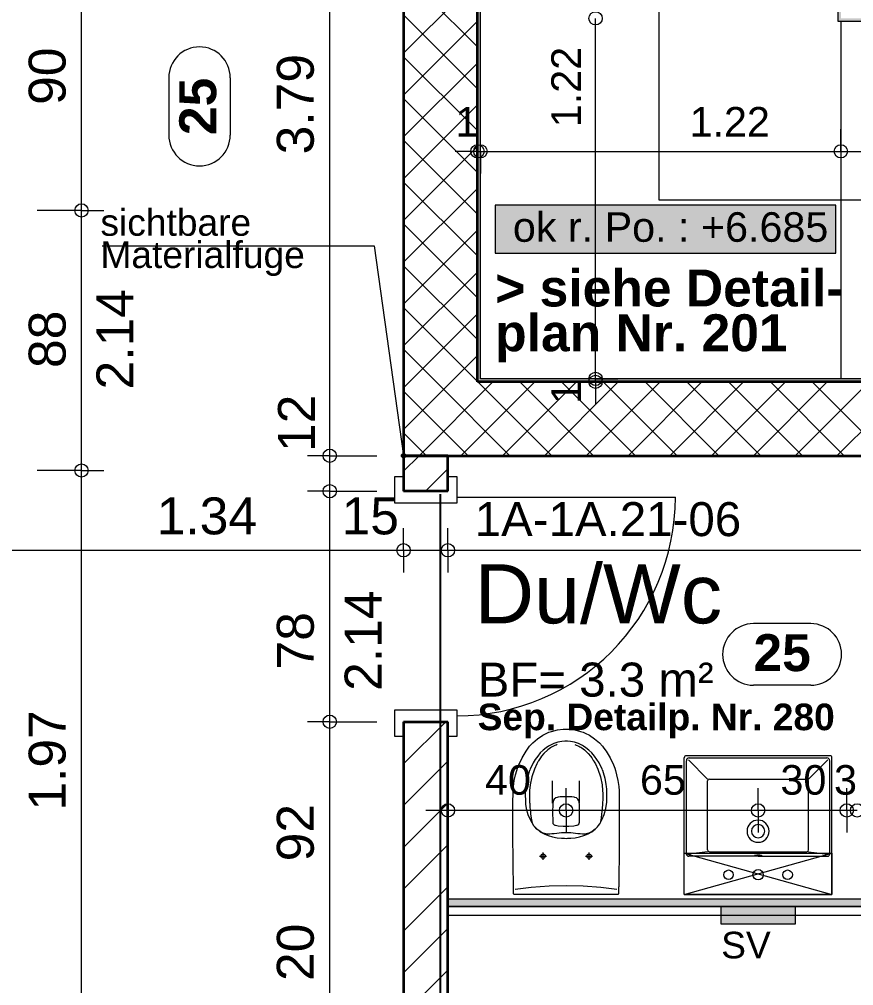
# Model space of a CAD drawing. Header units: metres. Extents: x 0.003 to 0.843, y 0.003 to 0.597.
# Drawn here: x 0.4031 to 0.4596, y 0.2806 to 0.346 of the extents above; entities that cross this region are included whole.
import ezdxf

# ---------------------------------------------------------------- set-up
doc = ezdxf.new("R2010")
doc.units = ezdxf.units.M
for name, pattern in [('AUSGEZOGEN', [0]), ('LINIE_23', [0.0079, 0.004, -0.0013, 0, -0.0013, 0, -0.0013]), ('STRICHLINIE', [19.05, 12.7, -6.35]), ('STRICHPUNKT', [25.4, 12.7, -6.35, 0, -6.35])]:
    doc.linetypes.add(name, pattern=pattern)
for name, color, linetype, lineweight in [('Bauachsen grob', 7, 'STRICHPUNKT', 13), ('Daemmung', 7, 'AUSGEZOGEN', 18), ('Detailmasse', 7, 'AUSGEZOGEN', 13), ('Fachplaner Sanitaer', 251, 'AUSGEZOGEN', 18), ('Lauflinie', 7, 'AUSGEZOGEN', 13), ('Leichtbauwaende', 7, 'AUSGEZOGEN', 18), ('Raumbezeichnung', 7, 'AUSGEZOGEN', 18), ('Sanitaer Apparate', 251, 'AUSGEZOGEN', 18), ('Sanitaer Text', 251, 'AUSGEZOGEN', 18), ('Sanitaer Vermassung', 251, 'AUSGEZOGEN', 18), ('Stufen', 7, 'AUSGEZOGEN', 25), ('Text Koten', 7, 'AUSGEZOGEN', 25), ('Text Werkplan Ausfuehrung', 7, 'AUSGEZOGEN', 25), ('Tuerzarge', 7, 'AUSGEZOGEN', 13), ('Wand Beton bewehrt', 7, 'AUSGEZOGEN', 35), ('Wand Mauerwerk tragend', 7, 'AUSGEZOGEN', 35), ('Werkplan- Ausfuehrungsmasse', 7, 'AUSGEZOGEN', 13)]:
    doc.layers.add(name, color=color, linetype=linetype, lineweight=lineweight)
doc.styles.add('ARIAL', font='ARIAL.TTF')

msp = doc.modelspace()

# ---------------------------------------------------------------- hatches: boundary and pattern name
at = {"layer": 'Daemmung', "linetype": 'STRICHLINIE', "lineweight": 18}
msp.add_hatch(color=241, dxfattribs=at).paths.add_polyline_path([(0.45856, 0.390897), (0.45856, 0.345897), (0.50356, 0.345897), (0.50356, 0.321697), (0.49796, 0.321697), (0.49796, 0.321497), (0.50376, 0.321497), (0.50376, 0.346097), (0.45876, 0.346097), (0.45876, 0.391097), (0.43416, 0.391097), (0.43416, 0.385297), (0.43436, 0.385297), (0.43436, 0.390897)])
at = {"layer": 'Daemmung', "linetype": 'AUSGEZOGEN', "lineweight": 18}
msp.add_hatch(color=241, dxfattribs=at).paths.add_polyline_path([(0.43416, 0.385297), (0.43416, 0.321497), (0.49796, 0.321497), (0.49796, 0.321697), (0.43436, 0.321697), (0.43436, 0.385297)])
at = {"layer": 'Fachplaner Sanitaer', "linetype": 'AUSGEZOGEN', "lineweight": 18, "true_color": 0xedf5de}
msp.add_hatch(color=7, dxfattribs=at).paths.add_polyline_path([(0.45566, 0.285997), (0.45566, 0.284797), (0.45066, 0.284797), (0.45066, 0.285997)], flags=16)
at = {"layer": 'Leichtbauwaende', "linetype": 'AUSGEZOGEN', "lineweight": 13}
msp.add_hatch(color=253, dxfattribs=at).paths.add_polyline_path([(0.43216, 0.285997), (0.47036, 0.285997), (0.47036, 0.286497), (0.43216, 0.286497)])
at = {"layer": 'Text Koten', "linetype": 'AUSGEZOGEN', "lineweight": 13}
msp.add_hatch(color=254, dxfattribs=at).paths.add_polyline_path([(0.458427, 0.333458), (0.43536, 0.333458), (0.43536, 0.330214), (0.458427, 0.330214)])
at = {"layer": 'Text Werkplan Ausfuehrung', "linetype": 'AUSGEZOGEN', "lineweight": 13}
for points in [[(0.429277, 0.31659), (0.429022, 0.316554), (0.429011, 0.316476)], [(0.429277, 0.31659), (0.429011, 0.316476), (0.429309, 0.316518)], [(0.429309, 0.316518), (0.429011, 0.316476), (0.429043, 0.316405)], [(0.429216, 0.316636), (0.429068, 0.316615), (0.429022, 0.316554)], [(0.429216, 0.316636), (0.429022, 0.316554), (0.429277, 0.31659)], [(0.429309, 0.316518), (0.429043, 0.316405), (0.429298, 0.316441)], [(0.429068, 0.316615), (0.429216, 0.316636), (0.429139, 0.316646)], [(0.429298, 0.316441), (0.429043, 0.316405), (0.429104, 0.316359)], [(0.429298, 0.316441), (0.429104, 0.316359), (0.429252, 0.31638)], [(0.429252, 0.31638), (0.429104, 0.316359), (0.429181, 0.316349)]]:
    msp.add_hatch(color=7, dxfattribs=at).paths.add_polyline_path(points)

# ---------------------------------------------------------------- linework, layer by layer
at = {"layer": 'Bauachsen grob', "color": 32, "linetype": 'LINIE_23', "lineweight": 25, "true_color": 0xc36e14}
msp.add_line((0.43166, 0.013897), (0.43166, 0.581), dxfattribs=at)
at = {"layer": 'Daemmung', "color": 240, "linetype": 'STRICHLINIE', "lineweight": 18}
for p, q in [((0.43436, 0.321697), (0.43436, 0.390897)), ((0.45856, 0.390897), (0.45856, 0.345897)), ((0.43416, 0.385297), (0.43416, 0.321497)), ((0.45856, 0.345897), (0.50356, 0.345897)), ((0.43416, 0.321497), (0.49796, 0.321497)), ((0.50356, 0.321697), (0.43436, 0.321697))]:
    msp.add_line(p, q, dxfattribs=at)
at = {"layer": 'Detailmasse', "color": 240, "linetype": 'AUSGEZOGEN', "lineweight": 13}
for p, q in [((0.43416, 0.337097), (0.43416, 0.338597)), ((0.43436, 0.337097), (0.43436, 0.338597)), ((0.45876, 0.337097), (0.45876, 0.338597)), ((0.43416, 0.337097), (0.43266, 0.337097)), ((0.43416, 0.337097), (0.43416, 0.335597)), ((0.43416, 0.337097), (0.43436, 0.337097)), ((0.43436, 0.337097), (0.43436, 0.335597)), ((0.45876, 0.337097), (0.45876, 0.335597)), ((0.45876, 0.337097), (0.46436, 0.337097)), ((0.44216, 0.321697), (0.44066, 0.321697)), ((0.44216, 0.321497), (0.44066, 0.321497)), ((0.44216, 0.321697), (0.44366, 0.321697)), ((0.44216, 0.321497), (0.44216, 0.321697)), ((0.44216, 0.321497), (0.44366, 0.321497)), ((0.44216, 0.321497), (0.44216, 0.319997))]:
    msp.add_line(p, q, dxfattribs=at)
for points in [[(0.44216, 0.321697), (0.44216, 0.326843), (0.44216, 0.326843), (0.44216, 0.346097)], [(0.43436, 0.337097), (0.4374, 0.337097), (0.4374, 0.337097), (0.45876, 0.337097)]]:
    msp.add_lwpolyline(points, dxfattribs=at)
for centre in [(0.44216, 0.346097), (0.43416, 0.337097), (0.43436, 0.337097), (0.45876, 0.337097), (0.44216, 0.321697), (0.44216, 0.321497)]:
    msp.add_circle(centre, 0.00045, dxfattribs=at)
at = {"layer": 'Fachplaner Sanitaer', "color": 55, "linetype": 'STRICHLINIE', "lineweight": 18, "true_color": 0x91b44b}
for p, q in [((0.45066, 0.284797), (0.45066, 0.285997)), ((0.45066, 0.285997), (0.45566, 0.285997)), ((0.45566, 0.285997), (0.45566, 0.284797)), ((0.45566, 0.284797), (0.45066, 0.284797))]:
    msp.add_line(p, q, dxfattribs=at)
at = {"layer": 'Lauflinie', "color": 7, "linetype": 'AUSGEZOGEN', "lineweight": 18}
for p, q in [((0.44646, 0.333797), (0.44646, 0.362399)), ((0.49796, 0.333797), (0.44646, 0.333797))]:
    msp.add_line(p, q, dxfattribs=at)
at = {"layer": 'Leichtbauwaende', "color": 7, "linetype": 'AUSGEZOGEN', "lineweight": 18}
for p, q in [((0.47036, 0.286497), (0.43216, 0.286497)), ((0.43216, 0.286497), (0.43216, 0.285997)), ((0.43216, 0.285997), (0.46976, 0.285997)), ((0.46976, 0.285997), (0.43216, 0.285997)), ((0.43216, 0.285997), (0.43216, 0.285397)), ((0.43216, 0.285397), (0.46976, 0.285397))]:
    msp.add_line(p, q, dxfattribs=at)
at = {"layer": 'Sanitaer Apparate', "color": 7, "linetype": 'AUSGEZOGEN', "lineweight": 13}
for p, q in [((0.438227, 0.297342), (0.43858, 0.297577)), ((0.43858, 0.297577), (0.43886, 0.29772)), ((0.43886, 0.29772), (0.439003, 0.29778)), ((0.439003, 0.29778), (0.439185, 0.297844)), ((0.439185, 0.297844), (0.439569, 0.297941)), ((0.439569, 0.297941), (0.439962, 0.297989)), ((0.439962, 0.297989), (0.44016, 0.297997)), ((0.44016, 0.297997), (0.440358, 0.297989)), ((0.440358, 0.297989), (0.440751, 0.297941)), ((0.440751, 0.297941), (0.441135, 0.297844)), ((0.441135, 0.297844), (0.441317, 0.29778)), ((0.441317, 0.29778), (0.44146, 0.29772)), ((0.44146, 0.29772), (0.44174, 0.297577)), ((0.44174, 0.297577), (0.442093, 0.297342)), ((0.437694, 0.296832), (0.437907, 0.297064)), ((0.437907, 0.297064), (0.438227, 0.297342)), ((0.439061, 0.296895), (0.438981, 0.296848)), ((0.439145, 0.296939), (0.439061, 0.296895)), ((0.439332, 0.297022), (0.439145, 0.296939)), ((0.439593, 0.297105), (0.439332, 0.297022)), ((0.43948, 0.296921), (0.439405, 0.29689)), ((0.439561, 0.29695), (0.43948, 0.296921)), ((0.439863, 0.297158), (0.439593, 0.297105)), ((0.440066, 0.297176), (0.439863, 0.297158)), ((0.440162, 0.297178), (0.440066, 0.297176)), ((0.440259, 0.297176), (0.440162, 0.297178)), ((0.440462, 0.297158), (0.440259, 0.297176)), ((0.440731, 0.297106), (0.440462, 0.297158)), ((0.440993, 0.297022), (0.440731, 0.297106)), ((0.440764, 0.29695), (0.440845, 0.296921)), ((0.440845, 0.296921), (0.44092, 0.29689)), ((0.441179, 0.296939), (0.440993, 0.297022)), ((0.441264, 0.296895), (0.441179, 0.296939)), ((0.441344, 0.296848), (0.441264, 0.296895)), ((0.442093, 0.297342), (0.442413, 0.297064)), ((0.442413, 0.297064), (0.442626, 0.296832)), ((0.437181, 0.296051), (0.437451, 0.296501)), ((0.437451, 0.296501), (0.437594, 0.296705)), ((0.437594, 0.296705), (0.437694, 0.296832)), ((0.438417, 0.296381), (0.438239, 0.296172)), ((0.438614, 0.296573), (0.438417, 0.296381)), ((0.438659, 0.296345), (0.438503, 0.296158)), ((0.438819, 0.296739), (0.438614, 0.296573)), ((0.438921, 0.296595), (0.438659, 0.296345)), ((0.438981, 0.296848), (0.438819, 0.296739)), ((0.439099, 0.296725), (0.438921, 0.296595)), ((0.439174, 0.296771), (0.439099, 0.296725)), ((0.43923, 0.296804), (0.439174, 0.296771)), ((0.439301, 0.296842), (0.43923, 0.296804)), ((0.439405, 0.29689), (0.439301, 0.296842)), ((0.44092, 0.29689), (0.441024, 0.296842)), ((0.441024, 0.296842), (0.441095, 0.296804)), ((0.441095, 0.296804), (0.441151, 0.296771)), ((0.441151, 0.296771), (0.441226, 0.296725)), ((0.441226, 0.296725), (0.441404, 0.296595)), ((0.441506, 0.296739), (0.441344, 0.296848)), ((0.441404, 0.296595), (0.441666, 0.296345)), ((0.441711, 0.296574), (0.441506, 0.296739)), ((0.441666, 0.296345), (0.441822, 0.296158)), ((0.441908, 0.296381), (0.441711, 0.296574)), ((0.442086, 0.296172), (0.441908, 0.296381)), ((0.442626, 0.296832), (0.442726, 0.296705)), ((0.442726, 0.296705), (0.442868, 0.296501)), ((0.442868, 0.296501), (0.443139, 0.296051)), ((0.436957, 0.295576), (0.437181, 0.296051)), ((0.437934, 0.295711), (0.437812, 0.295477)), ((0.438077, 0.295947), (0.437934, 0.295711)), ((0.438181, 0.295639), (0.438015, 0.295276)), ((0.438239, 0.296172), (0.438077, 0.295947)), ((0.438259, 0.295785), (0.438181, 0.295639)), ((0.438277, 0.295816), (0.438259, 0.295785)), ((0.438291, 0.295841), (0.438277, 0.295816)), ((0.438342, 0.295924), (0.438291, 0.295841)), ((0.438427, 0.296053), (0.438342, 0.295924)), ((0.438503, 0.296158), (0.438427, 0.296053)), ((0.441822, 0.296158), (0.441898, 0.296053)), ((0.441898, 0.296053), (0.441983, 0.295924)), ((0.441983, 0.295924), (0.442034, 0.295841)), ((0.442034, 0.295841), (0.442048, 0.295816)), ((0.442048, 0.295816), (0.442066, 0.295785)), ((0.442066, 0.295785), (0.442144, 0.295639)), ((0.442248, 0.295947), (0.442086, 0.296172)), ((0.442144, 0.295639), (0.44231, 0.295276)), ((0.442392, 0.295711), (0.442248, 0.295947)), ((0.442514, 0.295477), (0.442392, 0.295711)), ((0.443139, 0.296051), (0.443362, 0.295576)), ((0.44816, 0.286837), (0.44816, 0.296057)), ((0.45802, 0.296197), (0.4483, 0.296197)), ((0.448304, 0.289557), (0.448304, 0.295853)), ((0.44974, 0.294618), (0.448438, 0.29592)), ((0.448504, 0.296053), (0.457816, 0.296053)), ((0.45658, 0.294618), (0.457882, 0.29592)), ((0.458016, 0.289557), (0.458016, 0.295853)), ((0.45816, 0.286837), (0.45816, 0.296057)), ((0.436736, 0.294907), (0.436818, 0.295196)), ((0.436818, 0.295196), (0.436868, 0.295345)), ((0.436868, 0.295345), (0.436957, 0.295576)), ((0.437629, 0.295031), (0.437518, 0.294656)), ((0.437687, 0.295192), (0.437629, 0.295031)), ((0.437696, 0.295215), (0.437687, 0.295192)), ((0.437701, 0.295226), (0.437696, 0.295215)), ((0.437731, 0.2953), (0.437701, 0.295226)), ((0.437812, 0.295477), (0.437731, 0.2953)), ((0.438015, 0.295276), (0.437844, 0.294761)), ((0.44231, 0.295276), (0.442481, 0.294761)), ((0.442594, 0.2953), (0.442514, 0.295477)), ((0.442624, 0.295226), (0.442594, 0.2953)), ((0.442628, 0.295215), (0.442624, 0.295226)), ((0.442638, 0.295192), (0.442628, 0.295215)), ((0.442696, 0.295031), (0.442638, 0.295192)), ((0.442807, 0.294656), (0.442696, 0.295031)), ((0.443362, 0.295576), (0.443452, 0.295345)), ((0.443452, 0.295345), (0.443502, 0.295196)), ((0.443502, 0.295196), (0.443584, 0.294907)), ((0.436596, 0.294109), (0.436651, 0.294511)), ((0.436651, 0.294511), (0.436736, 0.294907)), ((0.437518, 0.294656), (0.437443, 0.294273)), ((0.437844, 0.294761), (0.437731, 0.294229)), ((0.439252, 0.292989), (0.439252, 0.294487)), ((0.441062, 0.292989), (0.441062, 0.294487)), ((0.442481, 0.294761), (0.442594, 0.294229)), ((0.442882, 0.294272), (0.442807, 0.294656)), ((0.443584, 0.294907), (0.443668, 0.294511)), ((0.443668, 0.294511), (0.443723, 0.294109)), ((0.44974, 0.289819), (0.44974, 0.294498)), ((0.44986, 0.294618), (0.45646, 0.294618)), ((0.45658, 0.289819), (0.45658, 0.294498)), ((0.43657, 0.293574), (0.436571, 0.293672)), ((0.436571, 0.293672), (0.436575, 0.29381)), ((0.436575, 0.29381), (0.436596, 0.294109)), ((0.437401, 0.293869), (0.437397, 0.293669)), ((0.437397, 0.293669), (0.437398, 0.293483)), ((0.437417, 0.294068), (0.437401, 0.293869)), ((0.437443, 0.294273), (0.437417, 0.294068)), ((0.437682, 0.293643), (0.437681, 0.293463)), ((0.43769, 0.293832), (0.437682, 0.293643)), ((0.437731, 0.294229), (0.43769, 0.293832)), ((0.442594, 0.294229), (0.442635, 0.293832)), ((0.442635, 0.293832), (0.442643, 0.293643)), ((0.442643, 0.293643), (0.442644, 0.293463)), ((0.442906, 0.294085), (0.442882, 0.294272)), ((0.442917, 0.293956), (0.442906, 0.294085)), ((0.442926, 0.293781), (0.442917, 0.293956)), ((0.442928, 0.293651), (0.442926, 0.293781)), ((0.442927, 0.293483), (0.442928, 0.293651)), ((0.443723, 0.294109), (0.443745, 0.29381)), ((0.443745, 0.29381), (0.443749, 0.293672)), ((0.443749, 0.293672), (0.44375, 0.293574)), ((0.436564, 0.292818), (0.436567, 0.293283)), ((0.436567, 0.293283), (0.436569, 0.293439)), ((0.436569, 0.293439), (0.43657, 0.293574)), ((0.437398, 0.293483), (0.437404, 0.293233)), ((0.437404, 0.293233), (0.43741, 0.293083)), ((0.43741, 0.293083), (0.437412, 0.293054)), ((0.437412, 0.293054), (0.437414, 0.293033)), ((0.437414, 0.293033), (0.437424, 0.29291)), ((0.437681, 0.293463), (0.437686, 0.293203)), ((0.437686, 0.293203), (0.437693, 0.293039)), ((0.437693, 0.293039), (0.437696, 0.29297)), ((0.439281, 0.293137), (0.439255, 0.292931)), ((0.439352, 0.293252), (0.439281, 0.293137)), ((0.439456, 0.293338), (0.439352, 0.293252)), ((0.43955, 0.293377), (0.439456, 0.293338)), ((0.439615, 0.29339), (0.43955, 0.293377)), ((0.439761, 0.293407), (0.439615, 0.29339)), ((0.440017, 0.293423), (0.439761, 0.293407)), ((0.440297, 0.293423), (0.440017, 0.293423)), ((0.440553, 0.293407), (0.440297, 0.293423)), ((0.440698, 0.29339), (0.440553, 0.293407)), ((0.440764, 0.293377), (0.440698, 0.29339)), ((0.440858, 0.293338), (0.440764, 0.293377)), ((0.440961, 0.293252), (0.440858, 0.293338)), ((0.441032, 0.293137), (0.440961, 0.293252)), ((0.441051, 0.293055), (0.441032, 0.293137)), ((0.441058, 0.292873), (0.441051, 0.293055)), ((0.442632, 0.293039), (0.442628, 0.29297)), ((0.442639, 0.293203), (0.442632, 0.293039)), ((0.442644, 0.293463), (0.442639, 0.293203)), ((0.442901, 0.29291), (0.442911, 0.293033)), ((0.442911, 0.293033), (0.442913, 0.293054)), ((0.442913, 0.293054), (0.442915, 0.293083)), ((0.442915, 0.293083), (0.442921, 0.293233)), ((0.442921, 0.293233), (0.442927, 0.293483)), ((0.44375, 0.293574), (0.443751, 0.293439)), ((0.443751, 0.293439), (0.443753, 0.293208)), ((0.443753, 0.293208), (0.443759, 0.292442)), ((0.436561, 0.292065), (0.436564, 0.292818)), ((0.437424, 0.29291), (0.437469, 0.292614)), ((0.437469, 0.292614), (0.437576, 0.292223)), ((0.437696, 0.29297), (0.437701, 0.292898)), ((0.437701, 0.292898), (0.437705, 0.292835)), ((0.437705, 0.292835), (0.437713, 0.292714)), ((0.437713, 0.292714), (0.437729, 0.292525)), ((0.437729, 0.292525), (0.437742, 0.292396)), ((0.437742, 0.292396), (0.437756, 0.292264)), ((0.439255, 0.292931), (0.439252, 0.292344)), ((0.439252, 0.292344), (0.439254, 0.291776)), ((0.441062, 0.291692), (0.441058, 0.292873)), ((0.442583, 0.292396), (0.442569, 0.292264)), ((0.442596, 0.292525), (0.442583, 0.292396)), ((0.442612, 0.292714), (0.442596, 0.292525)), ((0.44262, 0.292835), (0.442612, 0.292714)), ((0.442624, 0.292898), (0.44262, 0.292835)), ((0.442628, 0.29297), (0.442624, 0.292898)), ((0.442749, 0.292223), (0.442856, 0.292614)), ((0.442856, 0.292614), (0.442901, 0.29291)), ((0.443759, 0.292442), (0.44376, 0.291611)), ((0.43656, 0.291536), (0.436561, 0.292065)), ((0.437576, 0.292223), (0.437748, 0.291828)), ((0.437748, 0.291828), (0.437966, 0.291478)), ((0.437756, 0.292264), (0.437796, 0.291981)), ((0.437796, 0.291981), (0.437865, 0.291622)), ((0.439254, 0.291776), (0.439266, 0.29162)), ((0.441049, 0.291625), (0.441062, 0.291692)), ((0.44244, 0.291593), (0.442592, 0.291851)), ((0.442529, 0.291981), (0.44246, 0.291622)), ((0.442569, 0.292264), (0.442529, 0.291981)), ((0.442592, 0.291851), (0.442749, 0.292223)), ((0.436561, 0.290995), (0.43656, 0.291536)), ((0.437966, 0.291478), (0.438173, 0.291251)), ((0.43819, 0.291225), (0.438014, 0.291416)), ((0.438173, 0.291251), (0.438415, 0.291055)), ((0.438397, 0.291058), (0.43819, 0.291225)), ((0.438617, 0.290947), (0.438397, 0.291058)), ((0.438415, 0.291055), (0.438675, 0.290903)), ((0.439266, 0.29162), (0.439299, 0.291564)), ((0.439299, 0.291564), (0.439348, 0.291521)), ((0.439348, 0.291521), (0.439393, 0.2915)), ((0.439393, 0.2915), (0.439444, 0.291489)), ((0.439444, 0.291489), (0.439631, 0.29146)), ((0.439631, 0.29146), (0.439971, 0.291431)), ((0.439971, 0.291431), (0.440343, 0.291431)), ((0.440343, 0.291431), (0.440683, 0.29146)), ((0.440683, 0.29146), (0.44087, 0.291489)), ((0.44087, 0.291489), (0.440921, 0.2915)), ((0.440921, 0.2915), (0.440966, 0.291521)), ((0.440966, 0.291521), (0.441015, 0.291564)), ((0.441015, 0.291564), (0.441049, 0.291625)), ((0.44165, 0.290903), (0.44191, 0.291055)), ((0.441928, 0.291058), (0.441708, 0.290947)), ((0.44191, 0.291055), (0.442139, 0.291236)), ((0.442135, 0.291225), (0.441928, 0.291058)), ((0.442311, 0.291416), (0.442135, 0.291225)), ((0.442139, 0.291236), (0.442292, 0.291395)), ((0.442292, 0.291395), (0.442361, 0.291481)), ((0.442361, 0.291481), (0.44244, 0.291593)), ((0.44376, 0.291611), (0.443759, 0.290995)), ((0.436563, 0.29022), (0.436561, 0.290995)), ((0.438797, 0.290902), (0.438617, 0.290947)), ((0.438675, 0.290903), (0.438953, 0.290787)), ((0.438882, 0.290894), (0.438797, 0.290902)), ((0.43894, 0.290892), (0.438882, 0.290894)), ((0.439053, 0.290893), (0.43894, 0.290892)), ((0.438953, 0.290787), (0.439245, 0.290703)), ((0.439205, 0.290901), (0.439053, 0.290893)), ((0.439365, 0.290915), (0.439205, 0.290901)), ((0.439245, 0.290703), (0.439547, 0.290648)), ((0.439524, 0.290932), (0.439365, 0.290915)), ((0.439684, 0.290951), (0.439524, 0.290932)), ((0.439547, 0.290648), (0.439841, 0.290617)), ((0.439843, 0.290967), (0.439684, 0.290951)), ((0.439841, 0.290617), (0.44006, 0.290608)), ((0.439996, 0.290979), (0.439843, 0.290967)), ((0.440109, 0.290984), (0.439996, 0.290979)), ((0.44006, 0.290608), (0.440162, 0.290606)), ((0.440162, 0.290984), (0.440109, 0.290984)), ((0.440216, 0.290984), (0.440162, 0.290984)), ((0.440162, 0.290606), (0.440265, 0.290608)), ((0.440329, 0.290979), (0.440216, 0.290984)), ((0.440265, 0.290608), (0.440484, 0.290617)), ((0.440482, 0.290967), (0.440329, 0.290979)), ((0.440641, 0.290951), (0.440482, 0.290967)), ((0.440484, 0.290617), (0.440778, 0.290648)), ((0.440801, 0.290932), (0.440641, 0.290951)), ((0.440778, 0.290648), (0.44108, 0.290703)), ((0.44096, 0.290915), (0.440801, 0.290932)), ((0.441119, 0.290901), (0.44096, 0.290915)), ((0.44108, 0.290703), (0.441372, 0.290787)), ((0.441272, 0.290893), (0.441119, 0.290901)), ((0.441385, 0.290892), (0.441272, 0.290893)), ((0.441372, 0.290787), (0.44165, 0.290903)), ((0.441442, 0.290894), (0.441385, 0.290892)), ((0.441528, 0.290902), (0.441442, 0.290894)), ((0.441708, 0.290947), (0.441528, 0.290902)), ((0.443759, 0.290995), (0.443756, 0.290141)), ((0.436568, 0.289676), (0.436563, 0.29022)), ((0.443756, 0.290141), (0.443747, 0.289201)), ((0.436573, 0.289124), (0.436568, 0.289676)), ((0.436584, 0.288333), (0.436573, 0.289124)), ((0.438364, 0.289399), (0.438844, 0.289399)), ((0.438454, 0.289399), (0.438466, 0.289453)), ((0.438467, 0.289342), (0.438454, 0.289399)), ((0.438466, 0.289453), (0.438495, 0.289501)), ((0.438499, 0.289294), (0.438467, 0.289342)), ((0.438495, 0.289501), (0.438537, 0.289532)), ((0.438544, 0.289262), (0.438499, 0.289294)), ((0.438537, 0.289532), (0.438577, 0.289546)), ((0.438585, 0.289251), (0.438544, 0.289262)), ((0.438577, 0.289546), (0.438601, 0.289549)), ((0.438612, 0.28925), (0.438585, 0.289251)), ((0.438601, 0.289549), (0.438624, 0.289548)), ((0.438604, 0.289159), (0.438604, 0.289639)), ((0.43864, 0.289254), (0.438612, 0.28925)), ((0.438624, 0.289548), (0.438665, 0.289536)), ((0.43868, 0.28927), (0.43864, 0.289254)), ((0.438665, 0.289536), (0.43871, 0.289505)), ((0.438718, 0.289302), (0.43868, 0.28927)), ((0.43871, 0.289505), (0.438741, 0.28946)), ((0.438744, 0.289344), (0.438718, 0.289302)), ((0.438741, 0.28946), (0.438753, 0.289417)), ((0.438753, 0.289383), (0.438744, 0.289344)), ((0.438753, 0.289417), (0.438753, 0.289383)), ((0.441476, 0.289399), (0.441956, 0.289399)), ((0.441566, 0.289399), (0.441578, 0.289456)), ((0.441578, 0.289342), (0.441566, 0.289399)), ((0.441578, 0.289456), (0.44161, 0.289505)), ((0.44161, 0.289294), (0.441578, 0.289342)), ((0.44161, 0.289505), (0.441655, 0.289536)), ((0.441655, 0.289262), (0.44161, 0.289294)), ((0.441655, 0.289536), (0.441698, 0.289548)), ((0.441698, 0.289251), (0.441655, 0.289262)), ((0.441698, 0.289548), (0.441733, 0.289548)), ((0.441733, 0.289251), (0.441698, 0.289251)), ((0.441716, 0.289159), (0.441716, 0.289639)), ((0.441733, 0.289548), (0.441776, 0.289536)), ((0.441776, 0.289262), (0.441733, 0.289251)), ((0.441776, 0.289536), (0.441821, 0.289505)), ((0.441821, 0.289294), (0.441776, 0.289262)), ((0.441821, 0.289505), (0.441852, 0.28946)), ((0.441852, 0.289339), (0.441821, 0.289294)), ((0.441852, 0.28946), (0.441864, 0.289417)), ((0.441864, 0.289381), (0.441852, 0.289339)), ((0.441864, 0.289417), (0.441864, 0.289381)), ((0.443747, 0.289201), (0.443736, 0.288333)), ((0.44974, 0.289699), (0.448438, 0.289531)), ((0.45316, 0.289397), (0.448464, 0.289397)), ((0.44986, 0.289699), (0.45646, 0.289699)), ((0.45316, 0.289397), (0.457856, 0.289397)), ((0.45658, 0.289699), (0.457882, 0.289531)), ((0.436591, 0.287839), (0.436584, 0.288333)), ((0.436594, 0.28764), (0.436591, 0.287839)), ((0.443729, 0.287839), (0.443726, 0.28764)), ((0.443736, 0.288333), (0.443729, 0.287839)), ((0.436597, 0.28744), (0.436594, 0.28764)), ((0.436599, 0.28732), (0.436597, 0.28744)), ((0.4366, 0.2873), (0.436599, 0.28732)), ((0.4366, 0.287298), (0.4366, 0.2873)), ((0.4366, 0.287284), (0.4366, 0.287298)), ((0.436601, 0.287251), (0.4366, 0.287284)), ((0.436602, 0.287199), (0.436601, 0.287251)), ((0.436603, 0.28714), (0.436602, 0.287199)), ((0.436604, 0.287078), (0.436603, 0.28714)), ((0.436725, 0.287161), (0.437807, 0.287293)), ((0.437807, 0.287293), (0.439013, 0.287385)), ((0.439013, 0.287385), (0.440162, 0.287418)), ((0.440162, 0.287418), (0.441312, 0.287385)), ((0.441312, 0.287385), (0.442518, 0.287293)), ((0.442518, 0.287293), (0.443599, 0.287161)), ((0.443717, 0.28714), (0.443716, 0.287078)), ((0.443718, 0.287199), (0.443717, 0.28714)), ((0.443719, 0.287252), (0.443718, 0.287199)), ((0.44372, 0.287286), (0.443719, 0.287252)), ((0.443721, 0.28732), (0.44372, 0.2873)), ((0.44372, 0.2873), (0.44372, 0.287299)), ((0.44372, 0.287299), (0.44372, 0.287286)), ((0.443723, 0.28744), (0.443721, 0.28732)), ((0.443726, 0.28764), (0.443723, 0.28744)), ((0.436605, 0.287016), (0.436604, 0.287078)), ((0.436606, 0.286956), (0.436605, 0.287016)), ((0.436608, 0.286904), (0.436606, 0.286956)), ((0.436608, 0.28687), (0.436608, 0.286904)), ((0.436609, 0.286855), (0.436608, 0.28687)), ((0.436614, 0.286844), (0.436609, 0.286855)), ((0.43663, 0.286823), (0.436614, 0.286844)), ((0.436619, 0.286837), (0.443701, 0.286837)), ((0.436653, 0.286797), (0.43663, 0.286823)), ((0.442791, 0.286798), (0.436653, 0.286797)), ((0.443675, 0.286797), (0.442791, 0.286798)), ((0.443691, 0.286824), (0.443675, 0.286797)), ((0.443706, 0.286844), (0.443691, 0.286824)), ((0.443711, 0.286855), (0.443706, 0.286844)), ((0.443712, 0.28687), (0.443711, 0.286855)), ((0.443713, 0.286956), (0.443712, 0.286904)), ((0.443712, 0.286904), (0.443712, 0.28687)), ((0.443715, 0.287016), (0.443713, 0.286956)), ((0.443716, 0.287078), (0.443715, 0.287016)), ((0.4482, 0.286797), (0.45812, 0.286797))]:
    msp.add_line(p, q, dxfattribs=at)
at = {"layer": 'Sanitaer Apparate', "color": 7, "linetype": 'STRICHPUNKT', "lineweight": 13}
for p, q in [((0.44816, 0.289597), (0.45816, 0.289597)), ((0.44816, 0.286797), (0.44816, 0.289597)), ((0.44816, 0.286797), (0.45816, 0.289597)), ((0.44816, 0.289597), (0.45816, 0.286797)), ((0.45816, 0.289597), (0.45816, 0.286797)), ((0.45816, 0.286797), (0.44816, 0.286797))]:
    msp.add_line(p, q, dxfattribs=at)
at = {"layer": 'Sanitaer Apparate', "color": 7, "linetype": 'AUSGEZOGEN', "lineweight": 13}
for centre, radius in [((0.45116, 0.288145), 0.00032), ((0.45316, 0.288145), 0.00035), ((0.45516, 0.288145), 0.00032)]:
    msp.add_circle(centre, radius, dxfattribs=at)
for centre, radius, start, end in [((0.4483, 0.296057), 0.00014, 90, 180), ((0.448504, 0.295853), 0.0002, 90, 180), ((0.457816, 0.295853), 0.0002, 0, 90), ((0.45802, 0.296057), 0.00014, 0, 90), ((0.44986, 0.294498), 0.00012, 90, 180), ((0.45646, 0.294498), 0.00012, 0, 90), ((0.45316, 0.291089), 0.00075, 90, 270), ((0.45316, 0.291089), 0.00075, 270, 90), ((0.45316, 0.291089), 0.00045, 90, 270), ((0.45316, 0.291089), 0.00045, 270, 90), ((0.44986, 0.289819), 0.00012, 180, 270), ((0.45646, 0.289819), 0.00012, 270, 0), ((0.448464, 0.289557), 0.00016, 180, 270), ((0.457856, 0.289557), 0.00016, 270, 0), ((0.4482, 0.286837), 0.00004, 180, 270), ((0.45812, 0.286837), 0.00004, 270, 0)]:
    msp.add_arc(centre, radius, start, end, dxfattribs=at)
msp.add_ellipse((0.45316, 0.289459), major_axis=(-0.00024, 0), ratio=0.087489, dxfattribs=at)
at = {"layer": 'Sanitaer Vermassung', "color": 240, "linetype": 'AUSGEZOGEN', "lineweight": 13}
for p, q in [((0.43216, 0.292497), (0.43216, 0.293997)), ((0.44016, 0.292497), (0.44016, 0.293997)), ((0.45316, 0.292497), (0.45316, 0.293997)), ((0.45916, 0.292497), (0.45916, 0.293997)), ((0.43216, 0.292497), (0.43066, 0.292497)), ((0.43216, 0.292497), (0.43216, 0.290997)), ((0.43216, 0.292497), (0.43216, 0.292497)), ((0.44016, 0.292497), (0.43216, 0.292497)), ((0.44016, 0.292497), (0.44016, 0.290997)), ((0.44016, 0.292497), (0.44016, 0.292497)), ((0.45316, 0.292497), (0.44016, 0.292497)), ((0.45316, 0.292497), (0.45316, 0.290997)), ((0.45316, 0.292497), (0.45316, 0.292497)), ((0.45916, 0.292497), (0.45316, 0.292497)), ((0.45916, 0.292497), (0.45916, 0.290997)), ((0.45916, 0.292497), (0.45916, 0.292497)), ((0.45986, 0.292497), (0.45916, 0.292497))]:
    msp.add_line(p, q, dxfattribs=at)
for centre in [(0.43216, 0.292497), (0.44016, 0.292497), (0.45316, 0.292497), (0.45916, 0.292497), (0.45986, 0.292497)]:
    msp.add_circle(centre, 0.00045, dxfattribs=at)
at = {"layer": 'Stufen', "color": 7, "linetype": 'AUSGEZOGEN', "lineweight": 18}
msp.add_line((0.45876, 0.345897), (0.45876, 0.321697), dxfattribs=at)
at = {"layer": 'Text Koten', "color": 7, "linetype": 'AUSGEZOGEN', "lineweight": 13}
for p, q in [((0.43536, 0.333458), (0.43536, 0.330214)), ((0.458427, 0.333458), (0.43536, 0.333458)), ((0.458427, 0.330214), (0.458427, 0.333458)), ((0.43536, 0.330214), (0.458427, 0.330214))]:
    msp.add_line(p, q, dxfattribs=at)
at = {"layer": 'Text Werkplan Ausfuehrung', "color": 240, "linetype": 'AUSGEZOGEN', "lineweight": 13}
for p, q in [((0.413264, 0.34208), (0.413264, 0.338195)), ((0.417431, 0.34208), (0.417431, 0.338195)), ((0.456728, 0.305135), (0.452843, 0.305135)), ((0.456728, 0.300968), (0.452843, 0.300968))]:
    msp.add_line(p, q, dxfattribs=at)
at = {"layer": 'Text Werkplan Ausfuehrung', "color": 7, "linetype": 'AUSGEZOGEN', "lineweight": 13}
for p, q in [((0.408766, 0.330697), (0.42716, 0.330697)), ((0.42716, 0.330697), (0.42916, 0.316497)), ((0.429139, 0.316646), (0.429139, 0.316646)), ((0.429309, 0.316518), (0.429309, 0.316518)), ((0.429011, 0.316476), (0.429011, 0.316476)), ((0.429181, 0.316349), (0.429181, 0.316349))]:
    msp.add_line(p, q, dxfattribs=at)
msp.add_circle((0.42916, 0.316497), 0.00015, dxfattribs=at)
at = {"layer": 'Text Werkplan Ausfuehrung', "color": 240, "linetype": 'AUSGEZOGEN', "lineweight": 13}
for centre, start, end in [((0.415347, 0.34208), 0, 180), ((0.415347, 0.338195), 180, 0), ((0.452843, 0.303051), 90, 270), ((0.456728, 0.303051), 270, 90)]:
    msp.add_arc(centre, 0.002083, start, end, dxfattribs=at)
at = {"layer": 'Tuerzarge', "color": 7, "linetype": 'AUSGEZOGEN', "lineweight": 13}
msp.add_line((0.43276, 0.313697), (0.44756, 0.313697), dxfattribs=at)
for points in [[(0.43066, 0.314097), (0.43216, 0.314097), (0.43216, 0.315097), (0.43276, 0.315097), (0.43276, 0.313297), (0.42856, 0.313297), (0.42856, 0.315097), (0.42916, 0.315097), (0.42916, 0.314097), (0.43066, 0.314097)], [(0.43066, 0.299297), (0.43276, 0.299297), (0.43276, 0.297497), (0.43216, 0.297497), (0.43216, 0.298497), (0.42916, 0.298497), (0.42916, 0.297497), (0.42856, 0.297497), (0.42856, 0.299297), (0.43066, 0.299297)]]:
    msp.add_lwpolyline(points, dxfattribs=at)
msp.add_arc((0.43276, 0.313697), 0.0148, 270, 0, dxfattribs=at)
at = {"layer": 'Wand Beton bewehrt', "color": 7, "linetype": 'AUSGEZOGEN', "lineweight": 35}
for p, q in [((0.42916, 0.392297), (0.42916, 0.321497)), ((0.43416, 0.321497), (0.43416, 0.355297)), ((0.42916, 0.321497), (0.42916, 0.316497)), ((0.52256, 0.321497), (0.43416, 0.321497)), ((0.42916, 0.316497), (0.43216, 0.316497)), ((0.43216, 0.316497), (0.47586, 0.316497))]:
    msp.add_line(p, q, dxfattribs=at)
at = {"layer": 'Wand Beton bewehrt', "color": 7, "linetype": 'AUSGEZOGEN', "lineweight": 13}
for p, q in [((0.42916, 0.349158), (0.43416, 0.344158)), ((0.42916, 0.34373), (0.43416, 0.34873)), ((0.42916, 0.346329), (0.43416, 0.341329)), ((0.42916, 0.340902), (0.43416, 0.345902)), ((0.42916, 0.343501), (0.43416, 0.338501)), ((0.42916, 0.338073), (0.43416, 0.343073)), ((0.42916, 0.340672), (0.43416, 0.335672)), ((0.42916, 0.335245), (0.43416, 0.340245)), ((0.42916, 0.337844), (0.43416, 0.332844)), ((0.42916, 0.332416), (0.43416, 0.337416)), ((0.42916, 0.335016), (0.43416, 0.330016)), ((0.42916, 0.329588), (0.43416, 0.334588)), ((0.42916, 0.332187), (0.43416, 0.327187)), ((0.42916, 0.326759), (0.43416, 0.331759)), ((0.42916, 0.329359), (0.43416, 0.324359)), ((0.42916, 0.323931), (0.43416, 0.328931)), ((0.42916, 0.32653), (0.43416, 0.32153)), ((0.429555, 0.321497), (0.43416, 0.326103)), ((0.42916, 0.323702), (0.431364, 0.321497)), ((0.432383, 0.321497), (0.43416, 0.323274)), ((0.42916, 0.321103), (0.429555, 0.321497)), ((0.42916, 0.318274), (0.432383, 0.321497)), ((0.430212, 0.316497), (0.435212, 0.321497)), ((0.436364, 0.316497), (0.431364, 0.321497)), ((0.43304, 0.316497), (0.43804, 0.321497)), ((0.439193, 0.316497), (0.434193, 0.321497)), ((0.435868, 0.316497), (0.440868, 0.321497)), ((0.442021, 0.316497), (0.437021, 0.321497)), ((0.438697, 0.316497), (0.443697, 0.321497)), ((0.44485, 0.316497), (0.43985, 0.321497)), ((0.441525, 0.316497), (0.446525, 0.321497)), ((0.447678, 0.316497), (0.442678, 0.321497)), ((0.444354, 0.316497), (0.449354, 0.321497)), ((0.450507, 0.316497), (0.445507, 0.321497)), ((0.447182, 0.316497), (0.452182, 0.321497)), ((0.453335, 0.316497), (0.448335, 0.321497)), ((0.450011, 0.316497), (0.455011, 0.321497)), ((0.456163, 0.316497), (0.451163, 0.321497)), ((0.452839, 0.316497), (0.457839, 0.321497)), ((0.458992, 0.316497), (0.453992, 0.321497)), ((0.455667, 0.316497), (0.460667, 0.321497)), ((0.46182, 0.316497), (0.45682, 0.321497)), ((0.458496, 0.316497), (0.463496, 0.321497)), ((0.433536, 0.316497), (0.42916, 0.320873)), ((0.430708, 0.316497), (0.42916, 0.318045))]:
    msp.add_line(p, q, dxfattribs=at)
at = {"layer": 'Wand Mauerwerk tragend', "color": 7, "linetype": 'AUSGEZOGEN', "lineweight": 35}
for p, q in [((0.42916, 0.316497), (0.42916, 0.314097)), ((0.43216, 0.316497), (0.42916, 0.316497)), ((0.43216, 0.314097), (0.43216, 0.316497)), ((0.43216, 0.314097), (0.42916, 0.314097)), ((0.42916, 0.298497), (0.43216, 0.298497)), ((0.42916, 0.298497), (0.42916, 0.280097)), ((0.43216, 0.286497), (0.43216, 0.298497)), ((0.43216, 0.285997), (0.43216, 0.286497)), ((0.43216, 0.285397), (0.43216, 0.285997)), ((0.43216, 0.280097), (0.43216, 0.285397))]:
    msp.add_line(p, q, dxfattribs=at)
at = {"layer": 'Wand Mauerwerk tragend', "color": 7, "linetype": 'AUSGEZOGEN', "lineweight": 13}
for p, q in [((0.43064, 0.314097), (0.43216, 0.315617)), ((0.42916, 0.295647), (0.432011, 0.298497)), ((0.42916, 0.298475), (0.429182, 0.298497)), ((0.42916, 0.292818), (0.43216, 0.295818)), ((0.42916, 0.28999), (0.43216, 0.29299)), ((0.42916, 0.287162), (0.43216, 0.290162)), ((0.42916, 0.284333), (0.43216, 0.287333)), ((0.42916, 0.281505), (0.43216, 0.284505)), ((0.430581, 0.280097), (0.43216, 0.281676))]:
    msp.add_line(p, q, dxfattribs=at)
msp.add_lwpolyline([(0.42916, 0.315446), (0.42916, 0.315446), (0.430212, 0.316497)], dxfattribs=at)
at = {"layer": 'Werkplan- Ausfuehrungsmasse', "color": 7, "linetype": 'AUSGEZOGEN', "lineweight": 13}
for p, q in [((0.42416, 0.316497), (0.42416, 0.392297)), ((0.40736, 0.333097), (0.40736, 0.351097)), ((0.40736, 0.333097), (0.40586, 0.333097)), ((0.40736, 0.333097), (0.40886, 0.333097)), ((0.40736, 0.315497), (0.40736, 0.333097)), ((0.42416, 0.316497), (0.42266, 0.316497)), ((0.42416, 0.316497), (0.42566, 0.316497)), ((0.42416, 0.314097), (0.42416, 0.316497)), ((0.40736, 0.315497), (0.40586, 0.315497)), ((0.40736, 0.315497), (0.40886, 0.315497)), ((0.40736, 0.276097), (0.40736, 0.315497)), ((0.42416, 0.314097), (0.42266, 0.314097)), ((0.42416, 0.314097), (0.42566, 0.314097)), ((0.42916, 0.310097), (0.42916, 0.311597)), ((0.43216, 0.310097), (0.43216, 0.311597)), ((0.40236, 0.310097), (0.42916, 0.310097)), ((0.42916, 0.310097), (0.42916, 0.308597)), ((0.42916, 0.310097), (0.42916, 0.310097)), ((0.42916, 0.310097), (0.43216, 0.310097)), ((0.43216, 0.310097), (0.43216, 0.308597)), ((0.43216, 0.310097), (0.43216, 0.310097)), ((0.43216, 0.310097), (0.47586, 0.310097)), ((0.42416, 0.298497), (0.42266, 0.298497)), ((0.42416, 0.298497), (0.42566, 0.298497))]:
    msp.add_line(p, q, dxfattribs=at)
for points in [[(0.40736, 0.333097), (0.406735, 0.333097), (0.406735, 0.333097), (0.406735, 0.333097), (0.406735, 0.333097), (0.406735, 0.333097), (0.406735, 0.333097), (0.406735, 0.333097), (0.406735, 0.333097), (0.406735, 0.333097), (0.406735, 0.333097), (0.406735, 0.333097), (0.406735, 0.333097), (0.406735, 0.333097), (0.406735, 0.333097), (0.406735, 0.333097), (0.406735, 0.333097), (0.406655, 0.333097), (0.406655, 0.333097), (0.40436, 0.333097)], [(0.42416, 0.316497), (0.424463, 0.316497), (0.424463, 0.316497), (0.424902, 0.316497), (0.424902, 0.316497), (0.42736, 0.316497)], [(0.40736, 0.315497), (0.406735, 0.315497), (0.406735, 0.315497), (0.406735, 0.315497), (0.406735, 0.315497), (0.406735, 0.315497), (0.406735, 0.315497), (0.406735, 0.315497), (0.406735, 0.315497), (0.406735, 0.315497), (0.406735, 0.315497), (0.406735, 0.315497), (0.406735, 0.315497), (0.406735, 0.315497), (0.406735, 0.315497), (0.406735, 0.315497), (0.406735, 0.315497), (0.406735, 0.315497), (0.406735, 0.315497), (0.406663, 0.315497), (0.406663, 0.315497), (0.40436, 0.315497)], [(0.42416, 0.314097), (0.424401, 0.314097), (0.424401, 0.314097), (0.424811, 0.314097), (0.424811, 0.314097), (0.42736, 0.314097)], [(0.42416, 0.298497), (0.42416, 0.302692), (0.42416, 0.302692), (0.42416, 0.313581), (0.42416, 0.313581), (0.42416, 0.314097)], [(0.42416, 0.298497), (0.424217, 0.298497), (0.424217, 0.298497), (0.42736, 0.298497)], [(0.42416, 0.280097), (0.42416, 0.283508), (0.42416, 0.283508), (0.42416, 0.298497)]]:
    msp.add_lwpolyline(points, dxfattribs=at)
for centre in [(0.40736, 0.333097), (0.42416, 0.316497), (0.40736, 0.315497), (0.42416, 0.314097), (0.42916, 0.310097), (0.43216, 0.310097), (0.42416, 0.298497)]:
    msp.add_circle(centre, 0.00045, dxfattribs=at)

# ---------------------------------------------------------------- texts
at = {"layer": 'Detailmasse', "color": 240, "linetype": 'AUSGEZOGEN', "lineweight": 13, "char_height": 0.002, "width": 0.001, "attachment_point": 7, "rotation": 90, "style": 'ARIAL'}
for s, insert in [('1.22', (0.44116, 0.33873)), ('1', (0.44116, 0.320006))]:
    msp.add_mtext(s, dxfattribs=dict(at, insert=insert))
at = {"layer": 'Detailmasse', "color": 240, "linetype": 'AUSGEZOGEN', "lineweight": 13, "char_height": 0.002, "width": 0.001, "attachment_point": 7, "style": 'ARIAL'}
for s, insert in [('1', (0.432669, 0.338097)), ('1.22', (0.44852, 0.338097))]:
    msp.add_mtext(s, dxfattribs=dict(at, insert=insert))
at = {"layer": 'Raumbezeichnung', "color": 7, "linetype": 'AUSGEZOGEN', "lineweight": 18, "attachment_point": 7, "style": 'ARIAL'}
for s, insert, char_height, width in [('1A-1A.21-06', (0.433975, 0.311024), 0.0023, 0.00115), ('Du/Wc', (0.43396, 0.305097), 0.004, 0.002), ('BF=\\~3.3\\~m²', (0.434175, 0.300165), 0.0023, 0.00115)]:
    msp.add_mtext(s, dxfattribs=dict(at, insert=insert, char_height=char_height, width=width))
at = {"layer": 'Sanitaer Text', "color": 55, "linetype": 'AUSGEZOGEN', "lineweight": 18, "true_color": 0x91b44b, "insert": (0.45066, 0.282457), "char_height": 0.0018, "width": 0.0009, "attachment_point": 7, "style": 'ARIAL'}
msp.add_mtext('SV', dxfattribs=at)
at = {"layer": 'Sanitaer Vermassung', "color": 240, "linetype": 'AUSGEZOGEN', "lineweight": 13, "char_height": 0.002, "width": 0.001, "attachment_point": 7, "style": 'ARIAL'}
for s, insert in [('40', (0.434673, 0.293531)), ('65', (0.445162, 0.293531)), ('30', (0.454673, 0.293533)), ('3', (0.4583, 0.293533))]:
    msp.add_mtext(s, dxfattribs=dict(at, insert=insert))
at = {"layer": 'Text Koten', "color": 7, "linetype": 'AUSGEZOGEN', "lineweight": 13, "insert": (0.43656, 0.330947), "char_height": 0.002, "width": 0.001, "attachment_point": 7, "style": 'ARIAL'}
msp.add_mtext('ok\\~r.\\~Po.\\~:\\~+6.685', dxfattribs=at)
at = {"layer": 'Text Werkplan Ausfuehrung', "color": 240, "linetype": 'AUSGEZOGEN', "lineweight": 13, "insert": (0.416514, 0.338195), "char_height": 0.0025, "width": 0.00125, "attachment_point": 7, "rotation": 90, "style": 'ARIAL'}
msp.add_mtext('\\fArial|i0|b1|c0|p0;25', dxfattribs=at)
at = {"layer": 'Text Werkplan Ausfuehrung', "color": 7, "linetype": 'AUSGEZOGEN', "lineweight": 18, "attachment_point": 7, "style": 'ARIAL'}
for s, insert, char_height, width in [('sichtbare\\~', (0.40864, 0.331357), 0.0018, 0.0009), ('Materialfuge', (0.40864, 0.328657), 0.0018, 0.0009), ('\\fArial|i0|b1|c0|p0;>\\~siehe\\~Detail-', (0.43536, 0.326564), 0.0025, 0.00125), ('\\fArial|i0|b1|c0|p0;plan\\~Nr.\\~201', (0.43536, 0.322814), 0.0025, 0.00125), ('\\fArial|i0|b1|c0|p0;Sep.\\~Detailp.\\~Nr.\\~280', (0.434175, 0.297381), 0.0018, 0.0009)]:
    msp.add_mtext(s, dxfattribs=dict(at, insert=insert, char_height=char_height, width=width))
at = {"layer": 'Text Werkplan Ausfuehrung', "color": 240, "linetype": 'AUSGEZOGEN', "lineweight": 13, "insert": (0.452843, 0.301885), "char_height": 0.0025, "width": 0.00125, "attachment_point": 7, "style": 'ARIAL'}
msp.add_mtext('\\fArial|i0|b1|c0|p0;25', dxfattribs=at)
at = {"layer": 'Werkplan- Ausfuehrungsmasse', "color": 7, "linetype": 'AUSGEZOGEN', "lineweight": 13, "char_height": 0.0025, "width": 0.00125, "attachment_point": 7, "rotation": 90, "style": 'ARIAL'}
for s, insert in [('90', (0.406317, 0.340239)), ('3.79', (0.423116, 0.33689)), ('2.14', (0.41087, 0.320983)), ('88', (0.406317, 0.322432)), ('12', (0.42316, 0.316747)), ('2.14', (0.42767, 0.300583)), ('78', (0.423117, 0.302032)), ('1.97', (0.406317, 0.292478)), ('92', (0.423117, 0.289047)), ('20', (0.423117, 0.280949))]:
    msp.add_mtext(s, dxfattribs=dict(at, insert=insert))
at = {"layer": 'Werkplan- Ausfuehrungsmasse', "color": 7, "linetype": 'AUSGEZOGEN', "lineweight": 13, "char_height": 0.0025, "width": 0.00125, "attachment_point": 7, "style": 'ARIAL'}
for s, insert in [('1.34', (0.412446, 0.311142)), ('15', (0.424965, 0.31114))]:
    msp.add_mtext(s, dxfattribs=dict(at, insert=insert))

doc.saveas('drawing.dxf')
